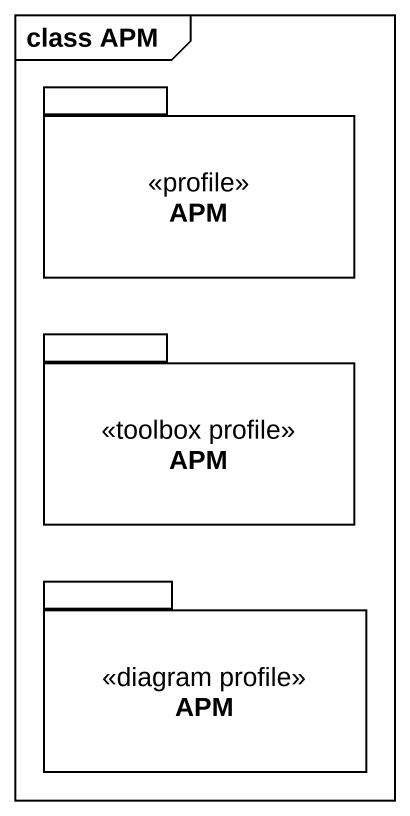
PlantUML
@startuml
mainframe class APM
package APM <<profile>> {
}
package "APM" as APM_2 <<toolbox profile>> {
}
package "APM" as APM_3 <<diagram profile>> {
}
@enduml
